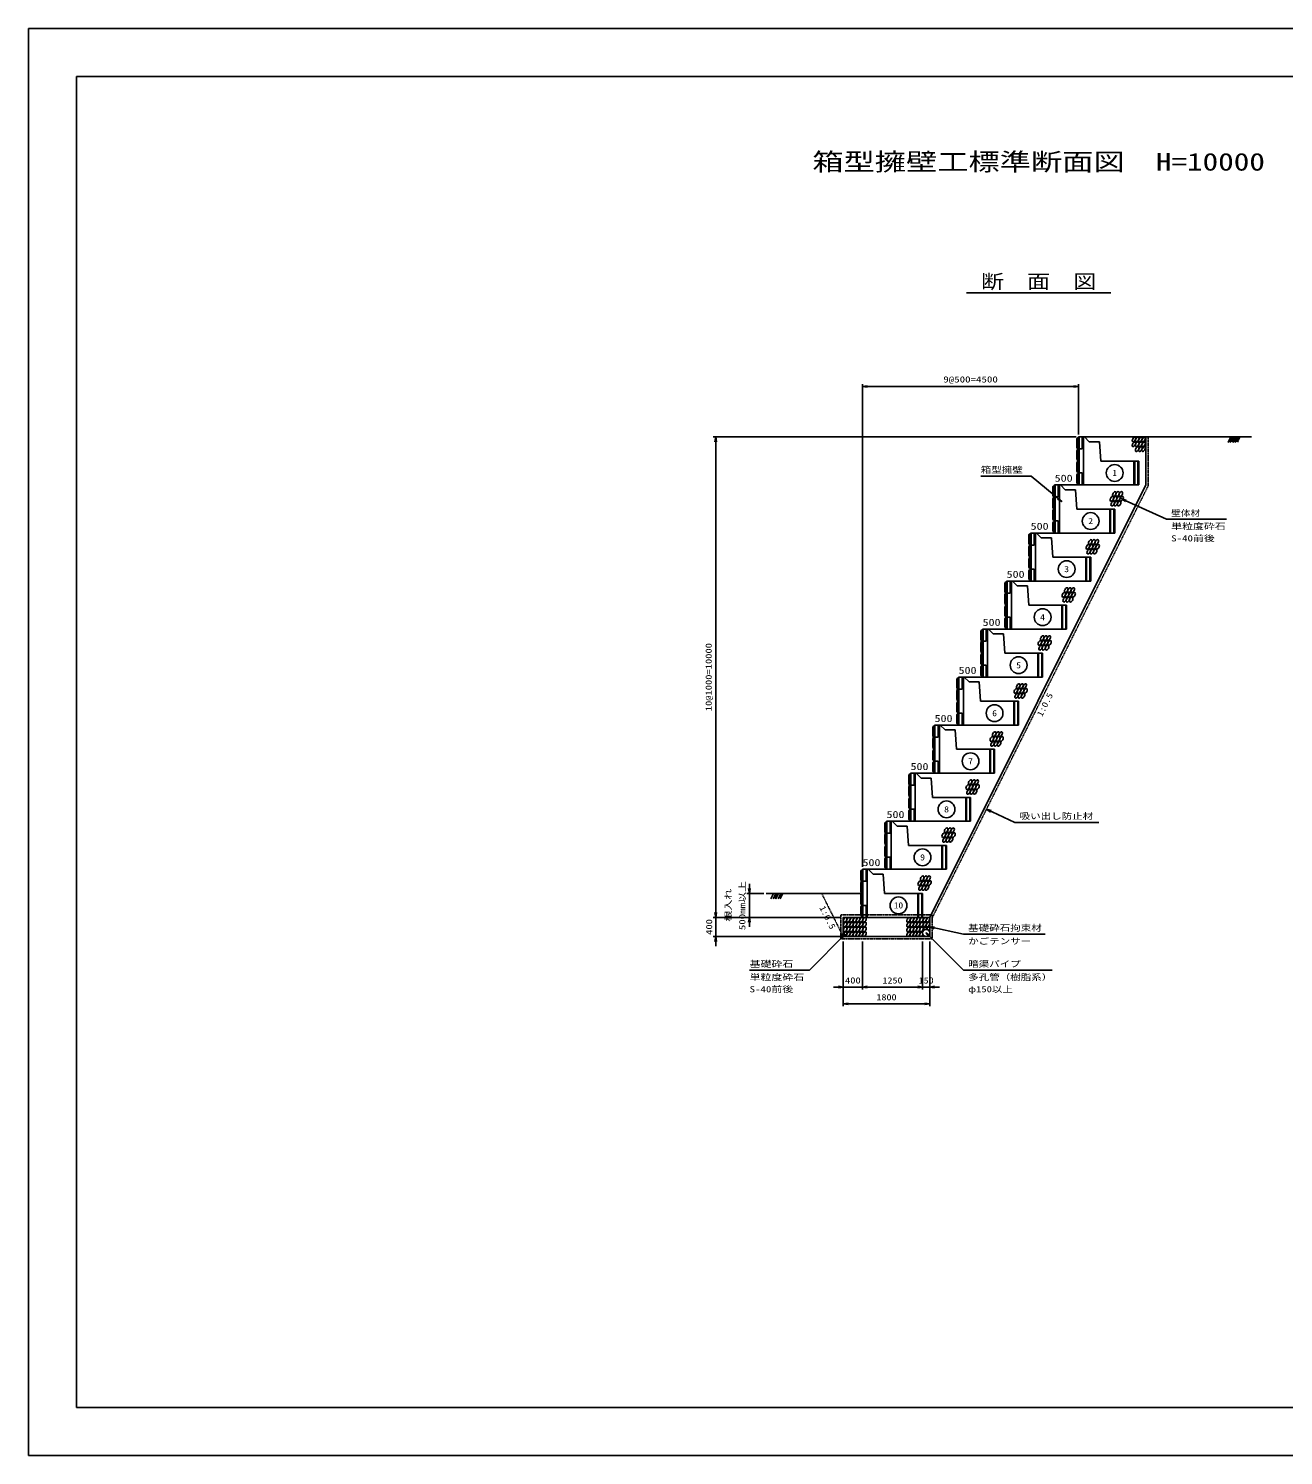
# Model space of a CAD drawing. Units: millimetres at full size. Extents: x 0 to 42050, y 0 to 29700.
# Drawn here: x 0 to 26121, y 0 to 29700 of the extents above; entities that cross this region are included whole.
import ezdxf
from ezdxf.enums import TextEntityAlignment as Align

# ---------------------------------------------------------------- set-up
doc = ezdxf.new("R2010")
doc.units = ezdxf.units.MM
doc.linetypes.add('DASHED_SPACED', pattern=[12, 6, -6])
for name, color, linetype, lineweight in [('D-STR-DIM', 7, 'Continuous', 25), ('D-STR-STRn', 2, 'Continuous', 25), ('D-STR-TXT', 7, 'Continuous', 25), ('D-TTL', 2, 'Continuous', 25), ('D-TTL-TXT', 7, 'Continuous', 25)]:
    doc.layers.add(name, color=color, linetype=linetype, lineweight=lineweight)
doc.styles.add('ＭＳ ゴシック', font='')
doc.styles.get('ＭＳ ゴシック').set_extended_font_data('MS Gothic')

# ---------------------------------------------------------------- blocks, each defined once
blk = doc.blocks.new('open_arrow')
at = {"color": 0, "linetype": 'Continuous', "lineweight": -2}
blk.add_lwpolyline([(7.5, 1.25), (0, 0), (7.5, -1.25)], dxfattribs=at)
blk = doc.blocks.new('FD')
at = {"color": 1, "linetype": 'Continuous', "lineweight": 25}
for p, q in [((0, 0), (0, -1000)), ((120, 0), (0, 0)), ((9, 0), (9, -1000)), ((75, 0), (75, -250)), ((100, 0), (100, -1000)), ((120, 0), (220, -100)), ((-30.886, -27.067), (-35, -35.204)), ((-35, -35.204), (-35, -211.387)), ((-35, -211.387), (-26.184, -248.732)), ((-35, -288.613), (-26.455, -269.414)), ((-35, -458.842), (-35, -288.613)), ((-15.285, -22.432), (-30.886, -27.067)), ((-26.184, -248.732), (-26.455, -269.414)), ((0, -10.13), (-15.285, -22.432)), ((9, -250), (75, -250)), ((220, -100), (432, -100)), ((432, -100), (460, -502)), ((-28.543, -485.4), (-35, -458.842)), ((-35, -541.158), (-28.543, -514.6)), ((-35, -541.158), (-35, -711.387)), ((-20.541, -493.399), (-28.543, -485.4)), ((-20.541, -506.601), (-28.543, -514.6)), ((-5, -500), (-20.541, -493.399)), ((-5, -500), (-20.541, -506.601)), ((460, -502), (1250, -502)), ((1150, -1000), (1150, -502)), ((1166, -1000), (1166, -502)), ((1234, -1000), (1234, -502)), ((1250, -1000), (1250, -502)), ((-35, -711.387), (-26.455, -730.586)), ((-35, -788.613), (-26.455, -769.414)), ((-35, -958.842), (-35, -788.613)), ((-26.455, -730.586), (-0.905, -748.147)), ((-26.455, -769.414), (-0.905, -751.853)), ((-0.905, -748.147), (0, -750)), ((-0.905, -751.853), (0, -750)), ((75, -750), (9, -750)), ((75, -750), (75, -1000)), ((-27.994, -970.043), (-35, -958.842)), ((-8.444, -978.764), (-27.994, -970.043)), ((0, -989.909), (-8.444, -978.764)), ((0, -1000), (1250, -1000))]:
    blk.add_line(p, q, dxfattribs=at)

msp = doc.modelspace()

# ---------------------------------------------------------------- linework, layer by layer
at = {"layer": 'D-STR-DIM'}
for p, q in [((17358.333, 12250), (17358.333, 22300)), ((21858.333, 21250), (21858.333, 22300)), ((17458.333, 22266.667), (17358.333, 22250)), ((17458.333, 22233.333), (17358.333, 22250)), ((17358.333, 22250), (17458.333, 22250)), ((17458.333, 22250), (21758.333, 22250)), ((21758.333, 22266.667), (21858.333, 22250)), ((21758.333, 22233.333), (21858.333, 22250)), ((21858.333, 22250), (21758.333, 22250)), ((21808.333, 21200), (14253.333, 21200)), ((14286.667, 21100), (14303.333, 21200)), ((14320, 21100), (14303.333, 21200)), ((14303.333, 21200), (14303.333, 21100)), ((14303.333, 21100), (14303.333, 11300)), ((15003.333, 11800), (15003.333, 11900)), ((15303.333, 11700), (14953.333, 11700)), ((14986.667, 11800), (15003.333, 11700)), ((15020, 11800), (15003.333, 11700)), ((15003.333, 11700), (15003.333, 11800)), ((15003.333, 11700), (15003.333, 11200)), ((14286.667, 11300), (14303.333, 11200)), ((14303.333, 11400), (14303.333, 10600)), ((14320, 11300), (14303.333, 11200)), ((14303.333, 11200), (14303.333, 11300)), ((16908.333, 11200), (14253.333, 11200)), ((16908.333, 11200), (14253.333, 11200)), ((16908.333, 11200), (14953.333, 11200)), ((14986.667, 11100), (15003.333, 11200)), ((15020, 11100), (15003.333, 11200)), ((15003.333, 11200), (15003.333, 11100)), ((15003.333, 11100), (15003.333, 11000)), ((16908.333, 10800), (14253.333, 10800)), ((16958.333, 10700), (16958.333, 9350)), ((16958.333, 10700), (16958.333, 9700)), ((17358.333, 10700), (17358.333, 9700)), ((17358.333, 10700), (17358.333, 9700)), ((18608.333, 10700), (18608.333, 9700)), ((18608.333, 10700), (18608.333, 9700)), ((18758.333, 10700), (18758.333, 9350)), ((18758.333, 10700), (18758.333, 9700)), ((17558.333, 9750), (16758.333, 9750)), ((17358.333, 9750), (18608.333, 9750)), ((18408.333, 9750), (18958.333, 9750)), ((16958.333, 9400), (18758.333, 9400))]:
    msp.add_line(p, q, dxfattribs=at)
at = {"layer": 'D-STR-STRn', "color": 1}
for p, q in [((21858.333, 21200), (25458.333, 21200)), ((25022.508, 21200), (24967.428, 21084.793)), ((25067.508, 21200), (25012.428, 21084.793)), ((25028.688, 21118.803), (25077.525, 21095.454)), ((25041.628, 21145.868), (25090.465, 21122.52)), ((25054.568, 21172.934), (25103.405, 21149.585)), ((25067.508, 21200), (25116.345, 21176.651)), ((25127.508, 21200), (25072.428, 21084.793)), ((25172.508, 21200), (25117.428, 21084.793)), ((25133.688, 21118.803), (25182.525, 21095.454)), ((25146.628, 21145.868), (25195.465, 21122.52)), ((25159.568, 21172.934), (25208.405, 21149.585)), ((25172.508, 21200), (25221.345, 21176.651)), ((21358.333, 20200), (21858.333, 20200)), ((20858.333, 19200), (21358.333, 19200)), ((20358.333, 18200), (20858.333, 18200)), ((19858.333, 17200), (20358.333, 17200)), ((19358.333, 16200), (19858.333, 16200)), ((18858.333, 15200), (19358.333, 15200)), ((18358.333, 14200), (18858.333, 14200)), ((17858.333, 13200), (18358.333, 13200)), ((17358.333, 12200), (17858.333, 12200)), ((17353.333, 11700), (15353.333, 11700)), ((15508.333, 11700), (15453.253, 11584.793)), ((15553.333, 11700), (15498.253, 11584.793)), ((15514.513, 11618.803), (15563.35, 11595.454)), ((15527.453, 11645.868), (15576.29, 11622.52)), ((15540.393, 11672.934), (15589.23, 11649.585)), ((15553.333, 11700), (15602.17, 11676.651)), ((15613.333, 11700), (15558.253, 11584.793)), ((15658.333, 11700), (15603.253, 11584.793)), ((15619.513, 11618.803), (15668.35, 11595.454)), ((15632.453, 11645.868), (15681.29, 11622.52)), ((15645.393, 11672.934), (15694.23, 11649.585)), ((15658.333, 11700), (15707.17, 11676.651))]:
    msp.add_line(p, q, dxfattribs=at)
at = {"layer": 'D-STR-STRn', "color": 1, "linetype": 'DASHED_SPACED'}
msp.add_line((16508.333, 11700), (16958.333, 10800), dxfattribs=at)
at = {"layer": 'D-STR-STRn', "color": 1}
msp.add_lwpolyline([(18758.333, 11200), (23258.333, 20200), (23258.333, 21200)], dxfattribs=at)
at = {"layer": 'D-STR-STRn', "linetype": 'DASHED_SPACED'}
msp.add_lwpolyline([(18808.333, 11188.197), (23308.333, 20188.197), (23308.333, 21200)], dxfattribs=at)
msp.add_lwpolyline([(18808.333, 11250), (18808.333, 10750), (16908.333, 10750), (16908.333, 11250)], close=True, dxfattribs=at)
at = {"layer": 'D-STR-STRn', "color": 1}
msp.add_lwpolyline([(18758.333, 11200), (18758.333, 10800), (16958.333, 10800), (16958.333, 11200)], close=True, dxfattribs=at)
at = {"layer": 'D-STR-STRn'}
msp.add_circle((18683.333, 10875), 75, dxfattribs=at)
for centre in [(23009.81, 21147.029), (23009.81, 21047.029), (23076.81, 21147.029), (23076.81, 21047.029), (23143.81, 21147.029), (23143.81, 21047.029), (23210.81, 21147.029), (23210.81, 21047.029), (23076.81, 20947.029), (23143.81, 20947.029), (23210.81, 20947.029), (22550.622, 19912.73), (22600.622, 20012.73), (22617.622, 19912.73), (22667.622, 20012.73), (22684.622, 19912.73), (22734.622, 20012.73), (22751.622, 19912.73), (22567.622, 19812.73), (22634.622, 19812.73), (22701.622, 19812.73), (22100.622, 19012.73), (22167.622, 19012.73), (22234.622, 19012.73), (22050.622, 18912.73), (22067.622, 18812.73), (22117.622, 18912.73), (22134.622, 18812.73), (22184.622, 18912.73), (22201.622, 18812.73), (22251.622, 18912.73), (21550.622, 17912.73), (21567.622, 17812.73), (21600.622, 18012.73), (21617.622, 17912.73), (21634.622, 17812.73), (21667.622, 18012.73), (21684.622, 17912.73), (21701.622, 17812.73), (21734.622, 18012.73), (21751.622, 17912.73), (21050.622, 16912.73), (21100.622, 17012.73), (21117.622, 16912.73), (21167.622, 17012.73), (21184.622, 16912.73), (21234.622, 17012.73), (21251.622, 16912.73), (21067.622, 16812.73), (21134.622, 16812.73), (21201.622, 16812.73), (20600.622, 16012.73), (20667.622, 16012.73), (20734.622, 16012.73), (20550.622, 15912.73), (20567.622, 15812.73), (20617.622, 15912.73), (20634.622, 15812.73), (20684.622, 15912.73), (20701.622, 15812.73), (20751.622, 15912.73), (20050.622, 14912.73), (20067.622, 14812.73), (20100.622, 15012.73), (20117.622, 14912.73), (20134.622, 14812.73), (20167.622, 15012.73), (20184.622, 14912.73), (20201.622, 14812.73), (20234.622, 15012.73), (20251.622, 14912.73), (19550.622, 13912.73), (19600.622, 14012.73), (19617.622, 13912.73), (19667.622, 14012.73), (19684.622, 13912.73), (19734.622, 14012.73), (19751.622, 13912.73), (19567.622, 13812.73), (19634.622, 13812.73), (19701.622, 13812.73), (19100.622, 13012.73), (19167.622, 13012.73), (19234.622, 13012.73), (19050.622, 12912.73), (19067.622, 12812.73), (19117.622, 12912.73), (19134.622, 12812.73), (19184.622, 12912.73), (19201.622, 12812.73), (19251.622, 12912.73), (18550.622, 11912.73), (18600.622, 12012.73), (18617.622, 11912.73), (18667.622, 12012.73), (18684.622, 11912.73), (18734.622, 12012.73), (18751.622, 11912.73), (18567.622, 11812.73), (18634.622, 11812.73), (18701.622, 11812.73), (16998.572, 11150), (16998.572, 11050), (16998.572, 10950), (17065.572, 11150), (17065.572, 11050), (17065.572, 10950), (17132.572, 11150), (17132.572, 11050), (17132.572, 10950), (17199.572, 11150), (17199.572, 11050), (17199.572, 10950), (17266.572, 11150), (17266.572, 11050), (17266.572, 10950), (17333.572, 11150), (17333.572, 11050), (17333.572, 10950), (17400.572, 11150), (17400.572, 11050), (17400.572, 10950), (18318.572, 11150), (18318.572, 11050), (18318.572, 10950), (18385.572, 11150), (18385.572, 11050), (18385.572, 10950), (18452.572, 11150), (18452.572, 11050), (18452.572, 10950), (18519.572, 11150), (18519.572, 11050), (18519.572, 10950), (18586.572, 11150), (18586.572, 11050), (18586.572, 10950), (18653.572, 11150), (18653.572, 11050), (18720.572, 11150), (18720.572, 11050), (16998.572, 10850), (17065.572, 10850), (17132.572, 10850), (17199.572, 10850), (17266.572, 10850), (17333.572, 10850), (17400.572, 10850), (18318.572, 10850), (18385.572, 10850), (18452.572, 10850), (18519.572, 10850)]:
    msp.add_ellipse(centre, major_axis=(-27.222, -47.15), ratio=0.545455, dxfattribs=at)
for centre, start_param, end_param in [((18653.572, 10950), 1.874727256, 5.877262023), ((18720.572, 10950), 1.340962734, 5.02018869), ((18586.572, 10850), 3.210260874, 7.998357533)]:
    msp.add_ellipse(centre, major_axis=(-27.222, -47.15), ratio=0.545455, start_param=start_param, end_param=end_param, dxfattribs=at)
at = {"layer": 'D-STR-TXT'}
for p, q in [((20870.288, 20386.326), (19820.288, 20386.326)), ((21505.547, 19853.094), (20870.288, 20386.326)), ((22751.622, 19912.73), (23683.29, 19484.666)), ((24933.29, 19484.666), (23683.29, 19484.666)), ((19938.735, 13449), (20529.696, 13177.477)), ((22279.696, 13177.477), (20529.696, 13177.477)), ((18758.333, 11000), (19458.333, 10850)), ((16996.094, 10850), (16258.333, 10100)), ((18683.333, 10875), (19458.333, 10100)), ((21158.333, 10850), (19458.333, 10850)), ((16258.333, 10100), (15008.333, 10100)), ((21308.333, 10100), (19458.333, 10100))]:
    msp.add_line(p, q, dxfattribs=at)
for centre in [(22608.333, 20449), (22108.333, 19449), (21608.333, 18449), (21108.333, 17449), (20608.333, 16449), (20108.333, 15449), (19608.333, 14449), (19108.333, 13449), (18608.333, 12449), (18108.333, 11449)]:
    msp.add_circle(centre, 175, dxfattribs=at)
at = {"layer": 'D-TTL'}
for points in [[(0, 0), (42050, 0), (42050, 29700), (0, 29700)], [(1000, 1000), (41050, 1000), (41050, 28700), (1000, 28700)]]:
    msp.add_lwpolyline(points, close=True, dxfattribs=at)
at = {"layer": 'D-TTL-TXT'}
msp.add_line((19525, 24200), (22525, 24200), dxfattribs=at)

# ---------------------------------------------------------------- block references
at = {"layer": 'D-STR-DIM', "xscale": 13.3, "yscale": 13.3}
for p, rotation in [((14303.333, 11200), 90), ((14303.333, 10800), 270), ((16958.333, 9750), 180), ((18608.333, 9750), 180), ((18608.333, 9750), 180), ((18758.333, 9400), 180)]:
    msp.add_blockref('open_arrow', p, dxfattribs=dict(at, rotation=rotation))
for p in [(17358.333, 9750), (17358.333, 9750), (18758.333, 9750), (16958.333, 9400)]:
    msp.add_blockref('open_arrow', p, dxfattribs=at)
at = {"layer": 'D-STR-STRn'}
for p in [(21858.333, 21200), (21358.333, 20200), (20858.333, 19200), (20358.333, 18200), (19858.333, 17200), (19358.333, 16200), (18858.333, 15200), (18358.333, 14200), (17858.333, 13200), (17358.333, 12200)]:
    msp.add_blockref('FD', p, dxfattribs=at)
at = {"layer": 'D-STR-TXT', "xscale": 13.3, "yscale": 13.3}
for p, rotation in [((21505.547, 19853.094), 140), ((22751.622, 19912.73), 335.3), ((19938.735, 13449), 335.3), ((18758.333, 11000), 347.9), ((16996.094, 10850), 225.5), ((18683.333, 10875), 315)]:
    msp.add_blockref('open_arrow', p, dxfattribs=dict(at, rotation=rotation))

# ---------------------------------------------------------------- texts
at = {"layer": 'D-STR-DIM', "style": 'ＭＳ ゴシック'}
for s, width, p in [('9@500=4500', 1.3, (19608.333, 22396.827)), ('400', 1.25, (17158.333, 9887.5)), ('1250', 1.2, (17983.333, 9887.5)), ('150', 1.2, (18683.333, 9887.5)), ('1800', 1.2, (17858.333, 9537.5))]:
    msp.add_text(s, height=128.3, dxfattribs=dict(at, width=width)).set_placement(p, align=Align.MIDDLE_CENTER)
at = {"layer": 'D-STR-DIM', "style": 'ＭＳ ゴシック', "width": 1.25}
for s, p in [('10@1000=10000', (14156.506, 16200)), ('400', (14165.833, 11000))]:
    msp.add_text(s, height=128.3, rotation=90, dxfattribs=at).set_placement(p, align=Align.MIDDLE_CENTER)
at = {"layer": 'D-STR-DIM', "style": 'ＭＳ ゴシック', "width": 1.3}
for s, p in [('500mm以上', (14959.788, 10933.439)), ('根入れ', (14667.234, 11112.437))]:
    msp.add_text(s, height=128.3, rotation=90, dxfattribs=at).set_placement(p, align=Align.BOTTOM_LEFT)
at = {"layer": 'D-STR-TXT', "style": 'ＭＳ ゴシック'}
for s, height, width, p in [('箱型擁壁', 128.3, 1.25, (19820.288, 20412.992)), ('500', 146.6, 1.25, (21358.333, 20223.333)), ('壁体材', 128.3, 1.15, (23783.29, 19511.333)), ('500', 146.6, 1.25, (20858.333, 19223.333)), ('単粒度砕石', 128.3, 1.3, (23783.29, 19236.333)), ('S-40前後', 128.3, 1.3, (23783.29, 18986.333)), ('500', 146.6, 1.25, (20358.333, 18223.333)), ('500', 146.6, 1.25, (19858.333, 17223.333)), ('500', 146.6, 1.25, (19358.333, 16223.333)), ('500', 146.6, 1.25, (18858.333, 15223.333)), ('500', 146.6, 1.25, (18358.333, 14223.333)), ('500', 146.6, 1.25, (17858.333, 13223.333)), ('吸い出し防止材', 128.3, 1.25, (20629.696, 13204.144)), ('500', 146.6, 1.25, (17358.333, 12223.333)), ('基礎砕石拘束材', 128.3, 1.25, (19558.333, 10876.667)), ('かごテンサー', 128.3, 1.25, (19558.333, 10601.667)), ('基礎砕石\u3000', 128.3, 1.3, (15008.333, 10126.667)), ('暗渠パイプ', 128.3, 1.25, (19558.333, 10126.667)), ('単粒度砕石', 128.3, 1.3, (15008.333, 9851.667)), ('多孔管（樹脂系）', 128.3, 1.25, (19558.333, 9851.667)), ('S-40前後', 128.3, 1.3, (15008.333, 9601.667)), ('φ150以上', 128.3, 1.25, (19558.333, 9601.667))]:
    msp.add_text(s, height=height, dxfattribs=dict(at, width=width)).set_placement(p, align=Align.BOTTOM_LEFT)
for s, width, p in [('1', 0.9, (22608.333, 20449)), ('2', 1.15, (22108.333, 19449)), ('3', 1.15, (21608.333, 18449)), ('4', 1.2, (21108.333, 17449)), ('5', 1.15, (20608.333, 16449)), ('6', 1.15, (20108.333, 15449)), ('7', 1.15, (19608.333, 14449)), ('8', 1.2, (19108.333, 13449)), ('9', 1.15, (18608.333, 12449)), ('10', 1.1, (18108.333, 11449))]:
    msp.add_text(s, height=128.3, dxfattribs=dict(at, width=width)).set_placement(p, align=Align.MIDDLE_CENTER)
at = {"layer": 'D-STR-TXT', "style": 'ＭＳ ゴシック', "width": 1.2}
for rotation, p in [(63.435, (21097.776, 15655.279)), (296.565, (16688.612, 11227.639))]:
    msp.add_text('1:0.5', height=128.3, rotation=rotation, dxfattribs=at).set_placement(p, align=Align.TOP_CENTER)
at = {"layer": 'D-TTL-TXT', "style": 'ＭＳ ゴシック'}
for s, height, width, p in [('箱型擁壁工標準断面図\u3000H=10000', 366.6, 1.3, (21025, 26633.333)), ('断\u3000面\u3000図', 293.3, 1.2, (21025, 24200))]:
    msp.add_text(s, height=height, dxfattribs=dict(at, width=width)).set_placement(p, align=Align.BOTTOM_CENTER)

doc.saveas('drawing.dxf')
